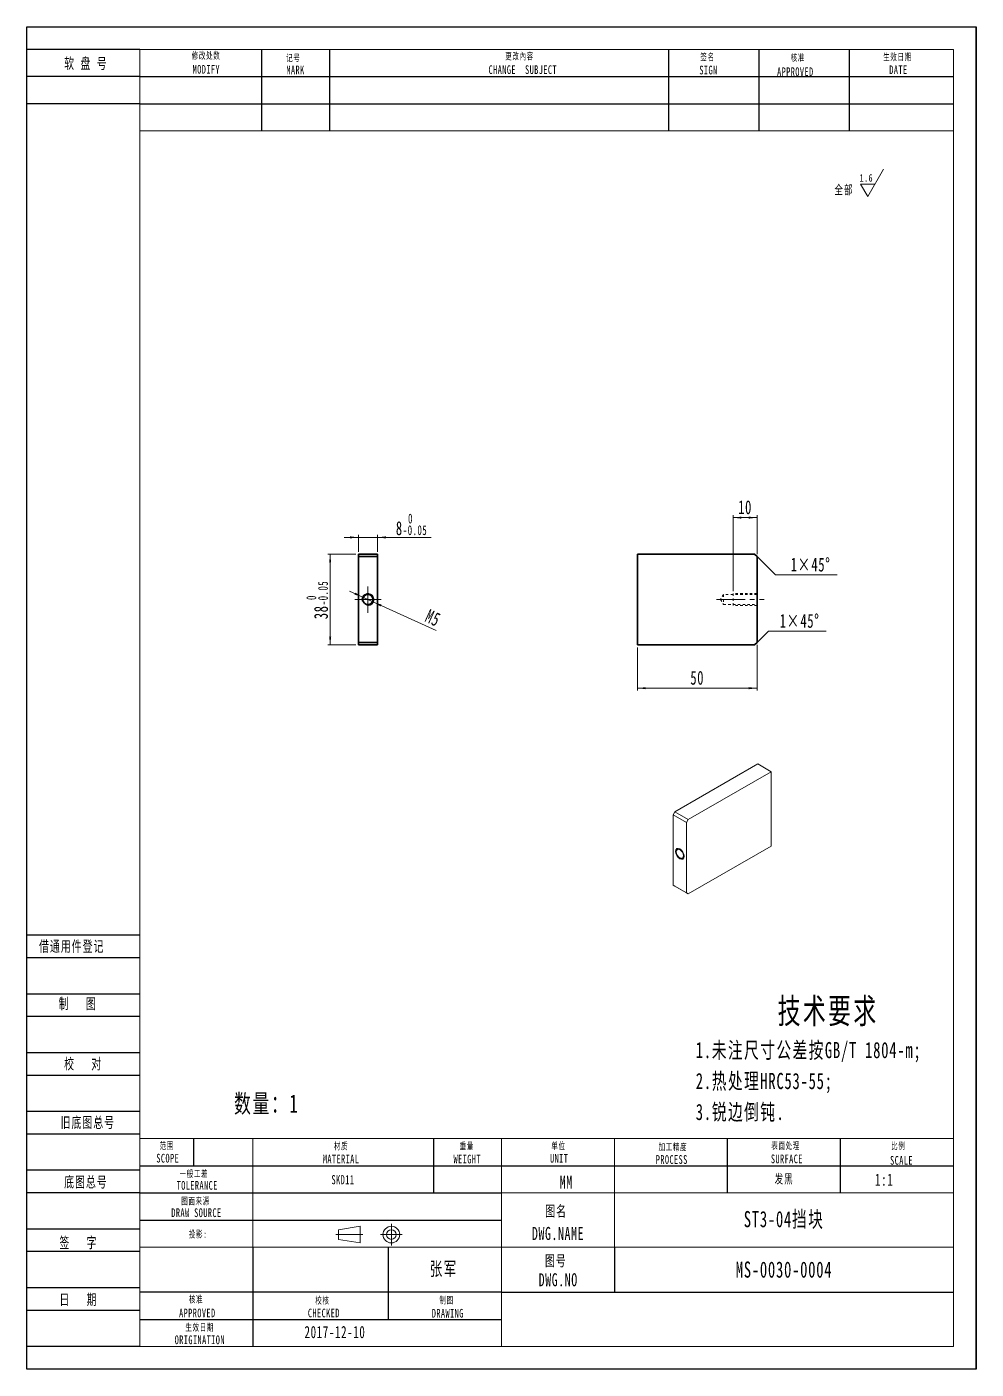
# Model space of a CAD drawing. Header units: millimetres. Extents: x 0 to 8592, y 0 to 561.
# Drawn here: x 1329 to 1726, y 0 to 561 of the extents above; entities that cross this region are included whole.
import ezdxf

# ---------------------------------------------------------------- set-up
doc = ezdxf.new("R2010")
doc.units = ezdxf.units.MM
for name, pattern in [('AD_LTYPE3 0 mm', [16, 11, -1, 1, -1, 1, -1]), ('点画线', [18, 12, -2, 2, -2]), ('虚线', [2, 1, -1])]:
    doc.linetypes.add(name, pattern=pattern)
doc.layers.get('0').update_dxf_attribs({"lineweight": 35})
for name, color, linetype, lineweight in [('ACAD0', 7, 'Continuous', 0), ('ACADA-定位3-标高', 171, 'Continuous', 0), ('ACADA-构件3-柱砼', 9, 'Continuous', 0), ('ACADA-构件8-屋面', 7, 'Continuous', 0), ('EB0', 7, 'Continuous', 35), ('中心线层', 1, '点画线', 18), ('尺寸线层', 3, 'Continuous', 18), ('虚线层', 6, '虚线', 18)]:
    doc.layers.add(name, color=color, linetype=linetype, lineweight=lineweight)
doc.styles.add('标准', font='', dxfattribs={"width": 0.667})
doc.styles.get('标准').set_extended_font_data('宋体')
doc.dimstyles.new('标准', dxfattribs={"dimtxt": 5.779688, "dimasz": 3.5, "dimexe": 1, "dimexo": 1, "dimgap": 1.209086, "dimtad": 1, "dimdec": 1, "dimdsep": 46, "dimtxsty": '标准', "dimblk": '_CAXARROW', "dimcen": 0, "dimdle": 6, "dimazin": 2, "dimtfac": 0.707107, "dimtdec": 3, "dimtmove": 0, "dimatfit": 3, "dimfxl": 1, "dimfrac": 2, "dimtolj": 1, "dimlwd": 18, "dimarcsym": 0})

# ---------------------------------------------------------------- blocks, each defined once
blk = doc.blocks.new('*X43')
at = {"layer": 'EB0', "linetype": 'Continuous', "lineweight": 18}
for points in [[(1468.99, 322.85), (1465.63, 323.9), (1465.99, 324.7)], [(1473.54, 320.77), (1476.54, 318.92), (1476.91, 319.71)]]:
    blk.add_hatch(color=0, dxfattribs=at).paths.add_polyline_path(points, flags=0)
at = {"layer": 'EB0', "color": 0, "linetype": 'Continuous', "lineweight": 18}
blk.add_line((1499.74, 308.8), (1463.53, 325.34), dxfattribs=at)
at = {"layer": 'EB0', "color": 0, "linetype": 'Continuous', "lineweight": 18, "insert": (1498.49, 314.11), "char_height": 5.78, "width": 11.97, "attachment_point": 5, "rotation": 335.4576, "line_spacing_factor": 1.15057, "style": '标准'}
blk.add_mtext('\\T1.1;M5', dxfattribs=at)
blk = doc.blocks.new('_CAXARROW')
blk.add_hatch(color=0).paths.add_polyline_path([(0, 0), (-1, 0.125), (-1, -0.125)], flags=0)
blk = doc.blocks.new('*X45')
at = {"color": 0, "attachment_point": 1, "rotation": 90, "line_spacing_factor": 1.15057, "style": '标准'}
for s, insert, char_height, width in [('\\T1.1;{\\H0.707107x;-0.05}', (1450.42, 319.42), 5.7797, 20.9352), ('\\T1.1;{\\H0.707107x;0}', (1445.54, 321.61), 5.7797, 20.9352), ('\\T1.1;38', (1448.73, 313.59), 5.78, 33.5106)]:
    blk.add_mtext(s, dxfattribs=dict(at, insert=insert, char_height=char_height, width=width))
blk = doc.blocks.new('*X44')
at = {"layer": 'EB0', "linetype": 'Continuous', "lineweight": 18}
for points in [[(1455.47, 340.81), (1455.91, 337.31), (1455.03, 337.31)], [(1455.47, 302.81), (1455.91, 306.31), (1455.03, 306.31)]]:
    blk.add_hatch(color=0, dxfattribs=at).paths.add_polyline_path(points, flags=0)
at = {"layer": 'EB0', "color": 0, "linetype": 'Continuous', "lineweight": 18}
for p, q in [((1466.27, 340.81), (1454.47, 340.81)), ((1455.47, 340.81), (1455.47, 302.81)), ((1466.27, 302.81), (1454.47, 302.81))]:
    blk.add_line(p, q, dxfattribs=at)
blk.add_blockref('*X45', (0, 0), dxfattribs=at)
blk = doc.blocks.new('*X47')
at = {"color": 0, "attachment_point": 1, "line_spacing_factor": 1.15057, "style": '标准'}
for s, insert, char_height, width in [('\\T1.1;8', (1482.94, 354.54), 5.78, 27.651), ('\\T1.1;{\\H0.707107x;0}', (1488.03, 357.72), 5.7797, 20.9352), ('\\T1.1;{\\H0.707107x;-0.05}', (1485.84, 352.85), 5.7797, 20.9352)]:
    blk.add_mtext(s, dxfattribs=dict(at, insert=insert, char_height=char_height, width=width))
blk = doc.blocks.new('*X46')
at = {"layer": 'EB0', "linetype": 'Continuous', "lineweight": 18}
for points in [[(1467.27, 347.8), (1463.77, 348.23), (1463.77, 347.36)], [(1475.27, 347.8), (1478.77, 348.23), (1478.77, 347.36)]]:
    blk.add_hatch(color=0, dxfattribs=at).paths.add_polyline_path(points, flags=0)
at = {"layer": 'EB0', "color": 0, "linetype": 'Continuous', "lineweight": 18}
for p, q in [((1467.27, 341.81), (1467.27, 348.8)), ((1475.27, 341.81), (1475.27, 348.8)), ((1461.27, 347.8), (1497.7, 347.8))]:
    blk.add_line(p, q, dxfattribs=at)
blk.add_blockref('*X47', (0, 0), dxfattribs=at)
blk = doc.blocks.new('*X48')
at = {"layer": 'EB0', "color": 0, "linetype": 'Continuous', "lineweight": 18}
for p, q in [((0, 0), (4.73, 4.73)), ((4.73, 4.73), (28.85, 4.73))]:
    blk.add_line(p, q, dxfattribs=at)
at = {"layer": 'EB0', "color": 0, "linetype": 'Continuous', "lineweight": 18, "insert": (17.76, 9.04), "char_height": 5.7797, "width": 25.1928, "attachment_point": 5, "line_spacing_factor": 1.15057, "style": '标准'}
blk.add_mtext('\\T1.1;1×45%%D', dxfattribs=at)
blk = doc.blocks.new('*X49')
at = {"layer": 'EB0', "linetype": 'Continuous', "lineweight": 18}
for points in [[(1583.93, 284.74), (1587.43, 285.18), (1587.43, 284.3)], [(1633.93, 284.74), (1630.43, 285.18), (1630.43, 284.3)]]:
    blk.add_hatch(color=0, dxfattribs=at).paths.add_polyline_path(points, flags=0)
at = {"layer": 'EB0', "color": 0, "linetype": 'Continuous', "lineweight": 18}
for p, q in [((1583.93, 301.81), (1583.93, 283.74)), ((1633.93, 302.81), (1633.93, 283.74)), ((1583.93, 284.74), (1633.93, 284.74))]:
    blk.add_line(p, q, dxfattribs=at)
at = {"layer": 'EB0', "color": 0, "linetype": 'Continuous', "lineweight": 18, "insert": (1608.93, 289.05), "char_height": 5.78, "width": 8.2177, "attachment_point": 5, "line_spacing_factor": 1.15057, "style": '标准'}
blk.add_mtext('\\T1.1;50', dxfattribs=at)
blk = doc.blocks.new('*X50')
at = {"layer": 'EB0', "color": 0, "linetype": 'Continuous', "lineweight": 18}
for p, q in [((0, 0), (7.74, -7.74)), ((7.74, -7.74), (33.45, -7.74))]:
    blk.add_line(p, q, dxfattribs=at)
at = {"layer": 'EB0', "color": 0, "linetype": 'Continuous', "lineweight": 18, "insert": (22.35, -3.43), "char_height": 5.7797, "width": 25.1928, "attachment_point": 5, "line_spacing_factor": 1.15057, "style": '标准'}
blk.add_mtext('\\T1.1;1×45%%D', dxfattribs=at)
blk = doc.blocks.new('*X51')
at = {"layer": 'EB0', "linetype": 'Continuous', "lineweight": 18}
for points in [[(1623.93, 356.05), (1627.43, 356.49), (1627.43, 355.62)], [(1633.93, 356.05), (1630.43, 356.49), (1630.43, 355.62)]]:
    blk.add_hatch(color=0, dxfattribs=at).paths.add_polyline_path(points, flags=0)
at = {"layer": 'EB0', "color": 0, "linetype": 'Continuous', "lineweight": 18}
for p, q in [((1623.93, 325.31), (1623.93, 357.05)), ((1623.93, 356.05), (1633.93, 356.05)), ((1633.93, 340.81), (1633.93, 357.05))]:
    blk.add_line(p, q, dxfattribs=at)
at = {"layer": 'EB0', "color": 0, "linetype": 'Continuous', "lineweight": 18, "insert": (1628.93, 360.36), "char_height": 5.78, "width": 8.2177, "attachment_point": 5, "line_spacing_factor": 1.15057, "style": '标准'}
blk.add_mtext('\\T1.1;10', dxfattribs=at)
blk = doc.blocks.new('*X339')
at = {"layer": '尺寸线层', "linetype": 'Continuous', "lineweight": 18}
for p, q in [((7.88, -1.18), (14.52, 10.33)), ((4.86, 4.05), (10.9, 4.05)), ((7.88, -1.18), (4.86, 4.05))]:
    blk.add_line(p, q, dxfattribs=at)
at = {"layer": '尺寸线层', "linetype": 'Continuous', "lineweight": 18, "line_spacing_factor": 1.15057, "style": '标准'}
for s, insert, char_height, width, attachment_point in [('\\T1.1;1.6', (10.09, 6.64), 3.116, 6.8522, 6), ('\\T1.1;全部', (-2.08, 1.51), 3.853, 17.1639, 5)]:
    blk.add_mtext(s, dxfattribs=dict(at, insert=insert, char_height=char_height, width=width, attachment_point=attachment_point))

msp = doc.modelspace()

# ---------------------------------------------------------------- linework, layer by layer
at = {"layer": 'ACAD0', "linetype": 'Continuous', "lineweight": 0}
for p, q in [((1375.92, 9.45), (1375.92, 551.83)), ((1375.92, 551.83), (1716.08, 551.83)), ((1716.08, 551.83), (1716.08, 9.45)), ((1375.92, 517.81), (1716.08, 517.81)), ((1375.92, 96.38), (1716.08, 96.38)), ((1423.16, 51.02), (1423.16, 96.38)), ((1527.1, 9.45), (1527.1, 96.38)), ((1574.35, 51.02), (1574.35, 96.38)), ((1527.1, 73.7), (1716.08, 73.7)), ((1375.92, 51.02), (1716.08, 51.02)), ((1375.92, 9.45), (1716.08, 9.45))]:
    msp.add_line(p, q, dxfattribs=at)
at = {"layer": 'ACAD0', "color": 7, "linetype": 'Continuous', "lineweight": 15}
for p, q in [((1599.55, 233.04), (1634.2, 253.04)), ((1639.85, 249.77), (1634.2, 253.04)), ((1605.21, 229.77), (1639.85, 249.77)), ((1639.85, 218.74), (1639.85, 249.77)), ((1598.84, 231.81), (1599.55, 233.04)), ((1604.5, 228.54), (1598.84, 231.81)), ((1598.84, 231.81), (1598.84, 202.41)), ((1599.55, 233.04), (1605.21, 229.77)), ((1605.21, 229.77), (1604.5, 228.54)), ((1604.5, 199.15), (1604.5, 228.54)), ((1605.21, 198.74), (1639.85, 218.74)), ((1598.84, 202.41), (1604.5, 199.15)), ((1599.55, 202.01), (1598.84, 202.41)), ((1605.21, 198.74), (1599.55, 202.01)), ((1604.5, 199.15), (1605.21, 198.74))]:
    msp.add_line(p, q, dxfattribs=at)
at = {"layer": 'ACAD0', "color": 7, "linetype": 'Continuous', "lineweight": 0}
msp.add_lwpolyline([(1601.67, 213.44), (1600.99, 213.98), (1600.42, 214.76), (1600.04, 215.64), (1599.9, 216.5), (1600.04, 217.2), (1600.42, 217.64), (1600.99, 217.76), (1601.67, 217.52), (1602.35, 216.98), (1602.92, 216.2), (1603.3, 215.32), (1603.44, 214.46), (1603.3, 213.76), (1602.92, 213.31), (1602.35, 213.2), (1601.67, 213.44)], dxfattribs=at)
at = {"layer": 'ACAD0', "color": 7, "linetype": 'Continuous', "lineweight": 15}
msp.add_lwpolyline([(1603.16, 214.62), (1603.14, 214.88), (1603.09, 215.15), (1603.02, 215.43), (1602.91, 215.71), (1602.78, 215.99), (1602.62, 216.25), (1602.44, 216.5), (1602.25, 216.72), (1602.05, 216.92), (1601.83, 217.09), (1601.62, 217.22), (1601.4, 217.32), (1601.19, 217.38), (1600.99, 217.4), (1600.81, 217.37), (1600.64, 217.31), (1600.5, 217.21), (1600.38, 217.07), (1600.28, 216.89), (1600.22, 216.69), (1600.19, 216.46), (1600.19, 216.21), (1600.22, 215.94), (1600.28, 215.67), (1600.38, 215.39), (1600.5, 215.11), (1600.64, 214.84), (1600.81, 214.58), (1600.99, 214.35), (1601.19, 214.13), (1601.4, 213.95), (1601.62, 213.8), (1601.83, 213.68), (1602.05, 213.6), (1602.25, 213.57), (1602.44, 213.57), (1602.62, 213.61), (1602.78, 213.7), (1602.91, 213.82), (1603.02, 213.98), (1603.09, 214.16), (1603.14, 214.38), (1603.16, 214.62)], dxfattribs=at)
at = {"layer": 'ACAD0', "color": 7, "linetype": 'Continuous', "lineweight": 0}
msp.add_arc((1471.27, 321.81), 2.5, 255, 195, dxfattribs=at)
at = {"layer": 'ACADA-构件3-柱砼', "linetype": 'ByBlock', "lineweight": -2, "ltscale": 0.2}
for p, q in [((1328.67, 0), (1328.67, 561.27)), ((1328.67, 561.27), (1725.53, 561.27)), ((1725.53, 0), (1725.53, 561.27)), ((1725.53, 561.27), (1725.53, 0)), ((1375.92, 551.83), (1328.67, 551.83)), ((1426.94, 517.81), (1426.94, 551.83)), ((1455.29, 517.81), (1455.29, 551.83)), ((1597.03, 517.81), (1597.03, 551.83)), ((1634.82, 517.81), (1634.82, 551.83)), ((1672.62, 517.81), (1672.62, 551.83)), ((1375.92, 540.49), (1328.67, 540.49)), ((1375.92, 540.49), (1716.08, 540.49)), ((1375.92, 529.15), (1328.67, 529.15)), ((1375.92, 529.15), (1716.08, 529.15)), ((1375.92, 181.42), (1328.67, 181.42)), ((1375.92, 171.97), (1328.67, 171.97)), ((1375.92, 156.85), (1328.67, 156.85)), ((1375.92, 147.41), (1328.67, 147.41)), ((1375.92, 132.29), (1328.67, 132.29)), ((1375.92, 122.84), (1328.67, 122.84)), ((1375.92, 107.72), (1328.67, 107.72)), ((1375.92, 98.27), (1328.67, 98.27)), ((1398.33, 96.4), (1398.33, 85.04)), ((1498.76, 73.7), (1498.76, 96.38)), ((1621.59, 73.7), (1621.59, 96.38)), ((1668.84, 73.7), (1668.84, 96.38)), ((1375.92, 85.04), (1716.08, 85.04)), ((1375.92, 83.15), (1328.67, 83.15)), ((1375.92, 73.7), (1328.67, 73.7)), ((1375.92, 73.7), (1527.1, 73.7)), ((1375.92, 62.36), (1527.1, 62.36)), ((1375.92, 58.58), (1328.67, 58.58)), ((1423.16, 51.02), (1423.16, 9.45)), ((1479.86, 20.79), (1479.86, 51.02)), ((1574.35, 51.02), (1574.35, 32.13)), ((1375.92, 49.14), (1328.67, 49.14)), ((1375.92, 34.02), (1328.67, 34.02)), ((1527.1, 32.13), (1375.92, 32.13)), ((1527.1, 32.13), (1716.08, 32.13)), ((1375.92, 24.57), (1328.67, 24.57)), ((1375.92, 20.79), (1527.1, 20.79)), ((1375.92, 9.45), (1328.67, 9.45)), ((1725.53, 0), (1328.67, 0))]:
    msp.add_line(p, q, dxfattribs=at)
at = {"layer": 'ACADA-构件8-屋面', "linetype": 'Continuous', "lineweight": 18}
for p, q in [((1457.88, 56.26), (1469.11, 56.26)), ((1458.94, 58.24), (1468.05, 59.75)), ((1458.94, 58.24), (1458.94, 54.28)), ((1468.05, 59.75), (1468.05, 52.77)), ((1476.5, 56.26), (1485.6, 56.26)), ((1481.05, 51.71), (1481.05, 60.81)), ((1458.94, 54.28), (1468.05, 52.77))]:
    msp.add_line(p, q, dxfattribs=at)
for radius in [3.49, 1.98]:
    msp.add_circle((1481.05, 56.26), radius, dxfattribs=at)
at = {"layer": 'EB0'}
for p, q in [((1467.27, 340.81), (1475.27, 340.81)), ((1467.27, 339.81), (1467.27, 340.81)), ((1467.27, 339.81), (1467.27, 303.81)), ((1475.27, 339.81), (1467.27, 339.81)), ((1475.27, 340.81), (1475.27, 339.81)), ((1475.27, 303.81), (1475.27, 339.81)), ((1583.93, 340.81), (1583.93, 302.81)), ((1632.93, 340.81), (1583.93, 340.81)), ((1633.93, 339.81), (1632.93, 340.81)), ((1633.93, 339.81), (1633.93, 303.81)), ((1467.27, 303.81), (1475.27, 303.81)), ((1467.27, 302.81), (1467.27, 303.81)), ((1475.27, 303.81), (1475.27, 302.81)), ((1632.93, 302.81), (1633.93, 303.81)), ((1475.27, 302.81), (1467.27, 302.81)), ((1632.93, 302.81), (1583.93, 302.81))]:
    msp.add_line(p, q, dxfattribs=at)
msp.add_circle((1471.27, 321.81), 2.1, dxfattribs=at)
at = {"layer": '中心线层', "linetype": '点画线', "lineweight": 18}
for p, q in [((1471.27, 316.31), (1471.27, 327.31)), ((1465.77, 321.81), (1476.77, 321.81)), ((1616.93, 321.81), (1636.93, 321.81))]:
    msp.add_line(p, q, dxfattribs=at)
at = {"layer": '虚线层', "color": 6, "linetype": '虚线', "lineweight": 18}
for p, q in [((1619.93, 323.91), (1618.66, 321.81)), ((1618.66, 321.81), (1619.93, 319.71)), ((1619.93, 323.91), (1619.93, 319.71)), ((1633.93, 323.91), (1619.93, 323.91)), ((1633.93, 324.31), (1623.93, 324.31)), ((1623.93, 324.31), (1623.93, 319.31)), ((1619.93, 319.71), (1633.93, 319.71)), ((1633.93, 319.31), (1623.93, 319.31))]:
    msp.add_line(p, q, dxfattribs=at)

# ---------------------------------------------------------------- block references
at = {"layer": 'ACAD0'}
msp.add_blockref('*X339', (1672.33, 491.45), dxfattribs=at)
at = {"layer": '尺寸线层'}
for name, p in [('*X50', (1633.93, 339.81)), ('*X48', (1633.93, 303.81))]:
    msp.add_blockref(name, p, dxfattribs=at)

# ---------------------------------------------------------------- texts
at = {"layer": 'ACADA-定位3-标高', "linetype": 'Continuous', "lineweight": 18, "line_spacing_factor": 1.15057, "style": '标准'}
for s, insert, char_height, width, attachment_point in [('\\T1.1;数量：1', (1415.3, 106.33), 7.715, 38.9526, 7), ('\\T1.1;ST3-04挡块', (1645.22, 62.36), 6.743, 141.736, 5), ('\\T1.1;MS-0030-0004', (1645.22, 41.58), 6.743, 141.736, 5), ('\\T1.1;2017-12-10', (1444.75, 12.89), 5.0988, 39.173, 7)]:
    msp.add_mtext(s, dxfattribs=dict(at, insert=insert, char_height=char_height, width=width, attachment_point=attachment_point))
at = {"layer": 'ACADA-定位3-标高', "linetype": 'AD_LTYPE3 0 mm', "lineweight": 0, "insert": (1683.26, 76.59), "char_height": 5.097, "width": 10.8681, "attachment_point": 7, "line_spacing_factor": 1.15057, "style": '标准'}
msp.add_mtext('\\T1.1;1:1', dxfattribs=at)
at = {"layer": 'ACADA-构件8-屋面', "linetype": 'Continuous', "lineweight": 18, "line_spacing_factor": 1.15057, "style": '标准'}
for s, insert, char_height, width, attachment_point in [('\\T1.1;修改处数', (1403.6, 549.11), 2.913, 20.7275, 5), ('\\T1.1;记号', (1440.08, 548.12), 2.913, 14.5107, 5), ('\\T1.1;更改內容', (1534.65, 548.86), 2.913, 39.3958, 5), ('\\T1.1;签名', (1613.24, 548.52), 2.913, 14.5107, 5), ('\\T1.1;核准', (1650.97, 548.27), 2.913, 18.6593, 5), ('\\T1.1;生效日期', (1692.65, 548.52), 2.913, 16.5789, 5), ('\\T1.1;软 盘 号', (1344.26, 548.28), 4.5511, 24.9916, 1), ('\\T1.1;MODIFY', (1403.7, 543.49), 3.6408, 16.591, 5), ('\\T1.1;MARK', (1440.99, 543.27), 3.641, 12.4425, 5), ('\\T1.1;CHANGE  SUBJECT', (1536, 543.34), 3.6408, 35.2594, 5), ('\\T1.1;SIGN', (1613.63, 543.18), 3.641, 12.4425, 5), ('\\T1.1;DATE', (1693.02, 543.34), 3.641, 12.4425, 5), ('\\T1.1;APPROVED', (1649.94, 542.47), 3.6408, 16.591, 5), ('\\T1.1;借通用件登记', (1333.77, 179.11), 4.5511, 42.9407, 1), ('\\T1.1;制   图', (1341.96, 155.13), 4.5511, 24.9916, 1), ('\\T1.1;校   对', (1344.26, 129.94), 4.5511, 24.9916, 1), ('\\T1.1;旧底图总号', (1342.79, 105.42), 4.5511, 71.2879, 1), ('\\T1.1;SCOPE', (1387.57, 88.18), 3.6408, 10.4963, 5), ('\\T1.1;范围', (1387.18, 93.27), 2.913, 9.1903, 5), ('\\T1.1;材质', (1460.02, 93.14), 2.913, 15.0019, 5), ('\\T1.1;重量', (1512.6, 93.16), 2.913, 16.9391, 5), ('\\T1.1;UNIT', (1551.2, 88.16), 3.641, 11.0089, 5), ('\\T1.1;单位', (1550.98, 93.24), 2.913, 13.0647, 5), ('\\T1.1;加工精度', (1598.75, 92.76), 2.913, 18.3844, 5), ('\\T1.1;表面处理', (1645.88, 93.31), 2.913, 18.3844, 5), ('\\T1.1;比例', (1692.99, 93.18), 2.913, 16.6913, 5), ('\\T1.1;MATERIAL', (1460.03, 87.9), 3.6408, 15.3921, 5), ('\\T1.1;WEIGHT', (1512.77, 87.82), 3.6408, 15.2903, 5), ('\\T1.1;PROCESS', (1598.27, 87.63), 3.6408, 14.676, 5), ('\\T1.1;SURFACE', (1646.4, 87.89), 3.6408, 14.5742, 5), ('\\T1.1;SCALE', (1694.33, 87.27), 3.6408, 15.1339, 5), ('\\T1.1;底图总号', (1344.26, 80.56), 4.551, 24.9916, 1), ('\\T1.1;TOLERANCE', (1399.88, 76.81), 3.6408, 18.4486, 5), ('\\T1.1;一般工差', (1398.5, 81.59), 2.913, 20.3216, 5), ('\\T1.1;   MM', (1550.09, 78.18), 5.4613, 22.3434, 5), ('\\T1.1;图面来源', (1399.19, 70.15), 2.913, 24.196, 5), ('\\T1.1;图名', (1549.96, 65.83), 4.551, 13.7855, 5), ('\\T1.1;投影:', (1400.25, 56.28), 2.913, 108.913, 5), ('\\T1.1;签   字', (1342.28, 55.19), 4.5511, 24.9916, 1), ('\\T1.1;张军', (1502.89, 41.66), 5.772, 75.5925, 5), ('\\T1.1;图号', (1549.83, 45.12), 4.551, 22.5029, 5), ('\\T1.1;日   期', (1342.28, 31.38), 4.5511, 24.9916, 1), ('\\T1.1;核准', (1399.41, 29.07), 2.913, 16.9391, 5), ('\\T1.1;校核', (1452.25, 28.58), 2.913, 15.0019, 5), ('\\T1.1;制图', (1504.13, 28.7), 2.913, 18.8763, 5), ('\\T1.1;APPROVED', (1399.94, 23.46), 3.6408, 17.0202, 5), ('\\T1.1;CHECKED', (1452.84, 23.46), 3.6408, 14.676, 5), ('\\T1.1;DRAWING', (1504.64, 23.34), 3.6408, 14.1672, 5), ('\\T1.1;生效日期', (1400.94, 17.29), 2.913, 24.196, 5), ('\\T1.1;ORIGINATION', (1400.97, 12.24), 3.6408, 20.5743, 5)]:
    msp.add_mtext(s, dxfattribs=dict(at, insert=insert, char_height=char_height, width=width, attachment_point=attachment_point))
at = {"layer": '尺寸线层', "linetype": 'Continuous', "lineweight": 18, "line_spacing_factor": 1.15057, "style": '标准'}
for s, insert, char_height, width, attachment_point in [('\\T1.1;技术要求', (1642.54, 155.08), 10.537, 72.7231, 1), ('\\T1.1;1.未注尺寸公差按GB/T 1804-m;\\P2.热处理HRC53-55;\\P3.锐边倒钝.', (1608.31, 136.79), 6.743, 128.952, 1), ('\\T1.1;SKD11', (1460.82, 79.19), 3.8481, 40.532, 5), ('\\T1.1;发黑', (1645.22, 79.37), 3.853, 47.2453, 5), ('\\T1.1;DRAW SOURCE', (1399.56, 65.39), 3.6408, 47.2128, 5), ('\\T1.1;DWG.NAME', (1550.73, 56.69), 5.4613, 47.2453, 5), ('\\T1.1;DWG.NO', (1550.82, 37.33), 5.4613, 47.4484, 5)]:
    msp.add_mtext(s, dxfattribs=dict(at, insert=insert, char_height=char_height, width=width, attachment_point=attachment_point))

# ---------------------------------------------------------------- dimensions: what is measured, and where the dimension line sits
at = {"layer": '尺寸线层'}
for base, p1, p2, override, picture, middle in [((1633.93, 356.05), (1623.93, 324.31), (1633.93, 339.81), {"dimsah": 1, "dimtfill": 1, "dimtzin": 8}, '*X51', (1628.93, 356.05)), ((1475.27, 347.8), (1467.27, 340.81), (1475.27, 340.81), {"dimsah": 1, "dimtol": 1, "dimtp": 0, "dimtm": 0.05, "dimtfill": 1, "dimtzin": 8}, '*X46', (1489.73, 347.8)), ((1633.93, 284.74), (1583.93, 302.81), (1633.93, 303.81), {"dimsah": 1, "dimtfill": 1, "dimtzin": 8}, '*X49', (1608.93, 284.74))]:
    dim = msp.add_linear_dim(base=base, p1=p1, p2=p2, dimstyle='标准', override=override, dxfattribs=at)
    dim.commit()
    dim.dimension.update_dxf_attribs({"geometry": picture, "text_midpoint": middle})
dim = msp.add_linear_dim(base=(1455.47, 302.81), p1=(1467.27, 340.81), p2=(1467.27, 302.81), angle=90, dimstyle='标准', override={"dimsah": 1, "dimtol": 1, "dimtp": 0, "dimtm": 0.05, "dimtfill": 1, "dimtzin": 8}, dxfattribs=at)
dim.commit()
dim.dimension.update_dxf_attribs({"geometry": '*X44', "text_midpoint": (1455.47, 321.81)})
dim = msp.add_diameter_dim_2p(p1=(1468.99, 322.85), p2=(1473.54, 320.77), text='M5', dimstyle='标准', override={"dimpost": '%%C<>', "dimsah": 1, "dimtmove": 2, "dimtfill": 1}, dxfattribs=at)
dim.commit()
dim.dimension.update_dxf_attribs({"geometry": '*X43', "text_midpoint": (1496.7, 310.19), "dimtype": 163})

doc.saveas('drawing.dxf')
